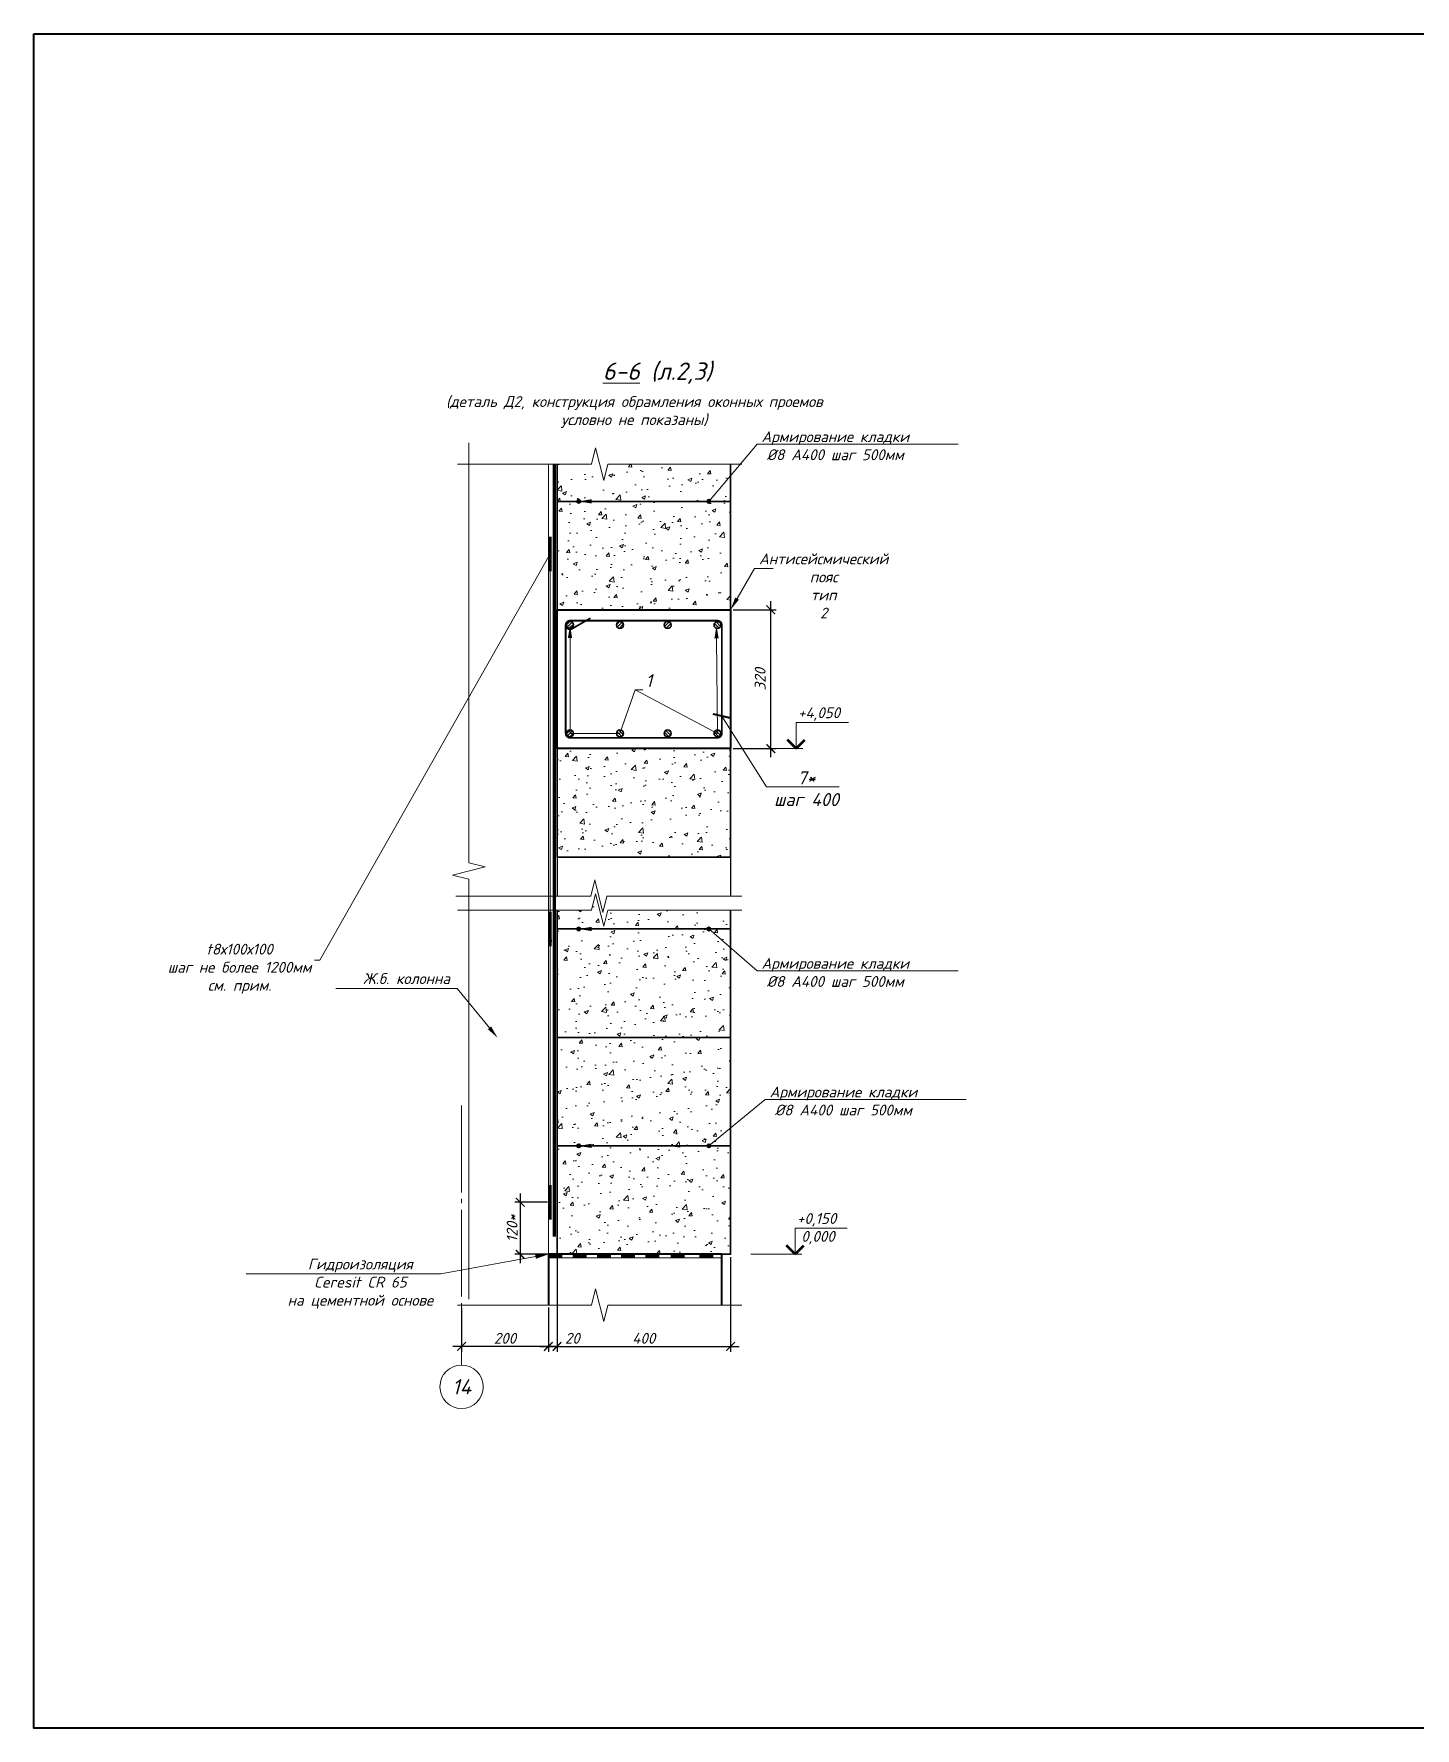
# Model space of a CAD drawing. Header units: millimetres. Extents: x -69292 to 68568, y 17750 to 120236.
# Drawn here: x 13723 to 16907, y 23614 to 27520 of the extents above; entities that cross this region are included whole.
import ezdxf
from ezdxf import colors
from ezdxf.entities.mleader import LeaderData, LeaderLine
from ezdxf.enums import TextEntityAlignment as Align
from ezdxf.math import Vec2, Vec3

# ---------------------------------------------------------------- set-up
doc = ezdxf.new("R2010")
doc.units = ezdxf.units.MM
doc.header["$PDMODE"] = 3
doc.linetypes.add('GOST2.303 5', pattern=[24, 20, -1.5, 1, -1.5])
doc.layers.get('0').update_dxf_attribs({"lineweight": 5})
doc.layers.get('Defpoints').update_dxf_attribs({"lineweight": 0})
for name, color, linetype, lineweight in [('#Dimensions', 7, 'Continuous', 9), ('#Арматура', 152, 'Continuous', 30), ('#Бетон вид', 22, 'Continuous', 18), ('#Бетон разрез', 22, 'Continuous', 40), ('#Выноски', 7, 'Continuous', 15), ('#Газобетон', 152, 'Continuous', 35), ('#Оси', 7, 'Continuous', 9), ('#разм', 7, 'Continuous', 9), ('A-okno', 7, 'Continuous', 0), ('k_ Каркасы', 66, 'Continuous', 0), ('k_ Размеры', 7, 'Continuous', 15)]:
    doc.layers.add(name, color=color, linetype=linetype, lineweight=lineweight)
doc.layers.add('#Hatch', color=7, linetype='Continuous', lineweight=5, true_color=0x525252)
doc.styles.add('GOST 2.304', font='isocpeui.ttf')
doc.styles.add('STEP PR', font='isocpeui.ttf')
doc.dimstyles.new('SPDS', dxfattribs={"dimscale": 10, "dimtxt": 2.5, "dimasz": 2, "dimexe": 1.25, "dimexo": 0.625, "dimtad": 1, "dimdec": 0, "dimrnd": 0.001, "dimtxsty": 'STEP PR', "dimblk": 'ARCHTICK', "dimcen": 2.5, "dimdle": 2, "dimclrd": 256, "dimclre": 256, "dimclrt": 7, "dimadec": 0, "dimazin": 2, "dimtfac": 0.75, "dimtdec": 0, "dimtmove": 1, "dimatfit": 3, "dimfxl": 1, "dimtolj": 1, "dimarcsym": 1})

# ---------------------------------------------------------------- blocks, each defined once
blk = doc.blocks.new('*U289')
at = {"color": 0, "linetype": 'ByBlock', "lineweight": -2}
for p, q in [((10.37, 0), (10.68, 1.25)), ((10.68, 1.25), (11.3, -1.25)), ((10.37, 0), (0, 0)), ((11.3, -1.25), (11.62, 0)), ((21.98, 0), (11.62, 0))]:
    blk.add_line(p, q, dxfattribs=at)
blk = doc.blocks.new('*U288')
at = {"color": 0, "linetype": 'ByBlock', "lineweight": -2}
for p, q in [((10.31, 0), (10.62, 1.25)), ((10.62, 1.25), (11.24, -1.25)), ((10.31, 0), (0, 0)), ((11.24, -1.25), (11.56, 0)), ((21.86, 0), (11.56, 0))]:
    blk.add_line(p, q, dxfattribs=at)
blk = doc.blocks.new('*U287')
at = {"color": 0, "linetype": 'ByBlock', "lineweight": -2}
for p, q in [((10.31, 0), (10.62, 1.25)), ((10.62, 1.25), (11.24, -1.25)), ((10.31, 0), (0, 0)), ((11.24, -1.25), (11.56, 0)), ((21.86, 0), (11.56, 0))]:
    blk.add_line(p, q, dxfattribs=at)
blk = doc.blocks.new('*U286')
at = {"color": 0, "linetype": 'ByBlock', "lineweight": -2}
for p, q in [((32.28, 0), (32.59, 1.25)), ((32.59, 1.25), (33.22, -1.25)), ((32.28, 0), (0, 0)), ((33.22, -1.25), (33.53, 0)), ((65.81, 0), (33.53, 0))]:
    blk.add_line(p, q, dxfattribs=at)
blk = doc.blocks.new('*U133')
at = {"layer": '#разм', "ltscale": 100, "elevation": 0}
for points in [[(4577173, -920400), (4578375, -920400)], [(4577173, -921000), (4577173, -920400)], [(4576150, -921000), (4577323, -921000)]]:
    blk.add_lwpolyline(points, dxfattribs=at)
at = {"layer": 'A-okno', "color": 0, "lineweight": 50, "ltscale": 100, "elevation": 0}
for points in [[(4577173, -921000), (4576973, -920800)], [(4577173, -921000), (4577373, -920800)]]:
    blk.add_lwpolyline(points, dxfattribs=at)
at = {"layer": '#разм', "style": 'STEP PR'}
for tag, p in [('ОТМЕТКА', (4577216, -920299)), ('ПРИМЕЧАНИЕ', (4577314, -920711))]:
    blk.add_attdef(tag, p, '', height=250, dxfattribs=at)
blk = doc.blocks.new('_ArchTick')
at = {"color": 0, "linetype": 'ByBlock', "const_width": 0.15}
blk.add_lwpolyline([(-0.5, -0.5), (0.5, 0.5)], dxfattribs=at)
blk = doc.blocks.new('*D176')
at = {"layer": 'Defpoints', "color": 0, "transparency": 16777216}
for p in [(14912.7, 24826.6), (14843.9, 24706.6), (14916.7, 24706.6)]:
    blk.add_point(p, dxfattribs=at)
at = {"layer": 'k_ Размеры', "lineweight": -2, "transparency": 16777216}
for p, q in [((14843.9, 24846.6), (14843.9, 24686.6)), ((14906.4, 24826.6), (14831.4, 24826.6)), ((14910.4, 24706.6), (14831.4, 24706.6))]:
    blk.add_line(p, q, dxfattribs=at)
at = {"layer": 'k_ Размеры', "lineweight": -2, "transparency": 16777216, "xscale": 20, "yscale": 20, "zscale": 20}
for p, rotation in [((14843.9, 24826.6), 90), ((14843.9, 24706.6), 270)]:
    blk.add_blockref('_ArchTick', p, dxfattribs=dict(at, rotation=rotation))
at = {"layer": 'k_ Размеры', "color": 7, "transparency": 16777216, "insert": (14825.2, 24766.6), "char_height": 25, "attachment_point": 5, "rotation": 90, "style": 'STEP PR'}
blk.add_mtext('\\A1;120*', dxfattribs=at)
blk = doc.blocks.new('*D174')
at = {"layer": 'Defpoints', "color": 0, "transparency": 16777216}
for p in [(14928.7, 24706.6), (14908.7, 24590.5), (14928.7, 24494.3)]:
    blk.add_point(p, dxfattribs=at)
at = {"layer": 'k_ Размеры', "lineweight": -2, "transparency": 16777216}
for p, q in [((14928.7, 24700.3), (14928.7, 24481.8)), ((14908.7, 24584.3), (14908.7, 24481.8)), ((14888.7, 24494.3), (14948.7, 24494.3))]:
    blk.add_line(p, q, dxfattribs=at)
at = {"layer": 'k_ Размеры', "lineweight": -2, "transparency": 16777216, "xscale": 20, "yscale": 20, "zscale": 20, "rotation": 180}
blk.add_blockref('_ArchTick', (14908.7, 24494.3), dxfattribs=at)
at = {"layer": 'k_ Размеры', "lineweight": -2, "transparency": 16777216, "xscale": 20, "yscale": 20, "zscale": 20}
blk.add_blockref('_ArchTick', (14928.7, 24494.3), dxfattribs=at)
at = {"layer": 'k_ Размеры', "color": 7, "transparency": 16777216, "insert": (14964, 24513.1), "char_height": 25, "attachment_point": 5, "style": 'STEP PR'}
blk.add_mtext('\\A1;20', dxfattribs=at)
blk = doc.blocks.new('*D175')
at = {"layer": 'Defpoints', "color": 0, "transparency": 16777216}
for p in [(14928.7, 24706.6), (15328.7, 24706.6), (15328.7, 24494.3)]:
    blk.add_point(p, dxfattribs=at)
at = {"layer": 'k_ Размеры', "lineweight": -2, "transparency": 16777216}
for p, q in [((14928.7, 24700.3), (14928.7, 24481.8)), ((15328.7, 24700.3), (15328.7, 24481.8)), ((14908.7, 24494.3), (15348.7, 24494.3))]:
    blk.add_line(p, q, dxfattribs=at)
at = {"layer": 'k_ Размеры', "lineweight": -2, "transparency": 16777216, "xscale": 20, "yscale": 20, "zscale": 20, "rotation": 180}
blk.add_blockref('_ArchTick', (14928.7, 24494.3), dxfattribs=at)
at = {"layer": 'k_ Размеры', "lineweight": -2, "transparency": 16777216, "xscale": 20, "yscale": 20, "zscale": 20}
blk.add_blockref('_ArchTick', (15328.7, 24494.3), dxfattribs=at)
at = {"layer": 'k_ Размеры', "color": 7, "transparency": 16777216, "insert": (15128.7, 24513.1), "char_height": 25, "attachment_point": 5, "style": 'STEP PR'}
blk.add_mtext('\\A1;400', dxfattribs=at)
blk = doc.blocks.new('Г.б.250х400')
at = {"layer": '#Hatch'}
h = blk.add_hatch(dxfattribs=at)
h.set_pattern_fill('AR-CONC', color=256, scale=0.5)
h.paths.add_polyline_path([(400, 250), (0, 250), (0, 0), (400, 0)])
at = {"layer": '#Газобетон'}
blk.add_lwpolyline([(0, 0), (400, 0), (400, 250), (0, 250)], close=True, dxfattribs=at)
blk = doc.blocks.new('*U9')
at = {"layer": '#Арматура', "lineweight": 0}
h = blk.add_hatch(dxfattribs=at)
h.set_pattern_fill('ANSI31', scale=0.8)
edge = h.paths.add_edge_path()
edge.add_arc((0, 4), 4, 0, 360)
blk.add_circle((0, 4), 4)
blk = doc.blocks.new('*U6')
at = {"layer": '#Арматура', "lineweight": 0}
h = blk.add_hatch(dxfattribs=at)
h.set_pattern_fill('ANSI31', scale=1.6)
edge = h.paths.add_edge_path()
edge.add_arc((0, 8), 8, 0, 360)
blk.add_circle((0, 8), 8)
blk = doc.blocks.new('*U285')
at = {"color": 0, "linetype": 'ByBlock', "lineweight": -2}
for p, q in [((10.31, 0), (10.62, 1.25)), ((10.62, 1.25), (11.24, -1.25)), ((10.31, 0), (0, 0)), ((11.24, -1.25), (11.56, 0)), ((21.86, 0), (11.56, 0))]:
    blk.add_line(p, q, dxfattribs=at)
blk = doc.blocks.new('*D177')
at = {"layer": '#Dimensions', "lineweight": -2, "transparency": 16777216}
for p, q in [((15421.6, 25852.4), (15421.6, 26212.4)), ((15334.9, 26192.4), (15434.1, 26192.4)), ((15334.9, 25872.4), (15434.1, 25872.4))]:
    blk.add_line(p, q, dxfattribs=at)
at = {"layer": 'Defpoints', "color": 0, "transparency": 16777216}
for p in [(15328.7, 26192.4), (15421.6, 26192.4), (15328.7, 25872.4)]:
    blk.add_point(p, dxfattribs=at)
at = {"layer": '#Dimensions', "lineweight": -2, "transparency": 16777216, "xscale": 20, "yscale": 20, "zscale": 20}
for p, rotation in [((15421.6, 26192.4), 90), ((15421.6, 25872.4), 270)]:
    blk.add_blockref('_ArchTick', p, dxfattribs=dict(at, rotation=rotation))
at = {"layer": '#Dimensions', "transparency": 16777216, "insert": (15397.1, 26032.4), "char_height": 25, "attachment_point": 5, "rotation": 90, "style": 'STEP PR'}
blk.add_mtext('\\A1;320', dxfattribs=at)
blk = doc.blocks.new('*U16')
at = {"layer": '#разм', "ltscale": 100, "elevation": 0}
for points in [[(4577173, -920400), (4578375, -920400)], [(4577173, -921000), (4577173, -920400)], [(4575899, -921000), (4577323, -921000)]]:
    blk.add_lwpolyline(points, dxfattribs=at)
at = {"layer": 'A-okno', "color": 0, "lineweight": 50, "ltscale": 100, "elevation": 0}
for points in [[(4577173, -921000), (4576973, -920800)], [(4577173, -921000), (4577373, -920800)]]:
    blk.add_lwpolyline(points, dxfattribs=at)
at = {"layer": '#разм', "style": 'STEP PR'}
for tag, p in [('ОТМЕТКА', (4577216, -920299)), ('ПРИМЕЧАНИЕ', (4577314, -920711))]:
    blk.add_attdef(tag, p, '', height=250, dxfattribs=at)
blk = doc.blocks.new('*D290')
at = {"layer": 'Defpoints', "color": 0, "transparency": 16777216}
for p in [(14708.7, 24589.4), (14908.7, 24590.5), (14708.7, 24494.3)]:
    blk.add_point(p, dxfattribs=at)
at = {"layer": 'k_ Размеры', "lineweight": -2, "transparency": 16777216}
for p, q in [((14708.7, 24583.1), (14708.7, 24481.8)), ((14908.7, 24584.3), (14908.7, 24481.8)), ((14928.7, 24494.3), (14688.7, 24494.3))]:
    blk.add_line(p, q, dxfattribs=at)
at = {"layer": 'k_ Размеры', "lineweight": -2, "transparency": 16777216, "xscale": 20, "yscale": 20, "zscale": 20, "rotation": 180}
blk.add_blockref('_ArchTick', (14708.7, 24494.3), dxfattribs=at)
at = {"layer": 'k_ Размеры', "lineweight": -2, "transparency": 16777216, "xscale": 20, "yscale": 20, "zscale": 20}
blk.add_blockref('_ArchTick', (14908.7, 24494.3), dxfattribs=at)
at = {"layer": 'k_ Размеры', "color": 7, "transparency": 16777216, "insert": (14808.7, 24513.1), "char_height": 25, "attachment_point": 5, "style": 'STEP PR'}
blk.add_mtext('\\A1;200', dxfattribs=at)

msp = doc.modelspace()

# ---------------------------------------------------------------- hatches: boundary and pattern name
at = {"layer": '#Hatch'}
h = msp.add_hatch(dxfattribs=at)
h.set_pattern_fill('AR-CONC', color=256, scale=0.5)
h.set_pattern_definition([(50, (14928.694, 26442.44), (91.092, -7.97), [9.525, -104.775]), (355, (14928.69, 26442.44), (-17.622, 95.528), [7.62, -83.82]), (100.451, (14936.285, 26441.78), (73.47, 87.559), [8.095, -89.045]), (46.184, (14928.69, 26467.84), (135.54, -21.02), [14.287, -157.162]), (96.636, (14939.99, 26466.09), (118.7, 123.713), [12.143, -133.568]), (351.184, (14928.7, 26467.84), (118.7, 123.713), [11.43, -125.73]), (21, (14941.394, 26461.49), (75.807, -51.133), [9.525, -104.775]), (326, (14941.39, 26461.49), (30.9, 92.094), [7.62, -83.82]), (71.451, (14947.71, 26457.23), (106.708, 40.961), [8.095, -89.045]), (37.5, (14928.694, 26442.44), (1.5443, 42.2775), [0, -82.804, 0, -85.09, 0, -84.1375]), (7.5, (14928.694, 26442.44), (33.41, 50.0903), [0, -48.514, 0, -80.899, 0, -32.0675]), (327.5, (14900.373, 26442.44), (67.7953, -2.8644), [0, -31.75, 0, -99.06, 0, -131.445]), (317.5, (14887.67, 26442.44), (74.0646, 12.713), [0, -41.275, 0, -65.786, 0, -93.345])])
h.paths.add_polyline_path([(15065.4, 26493), (15056.7, 26528), (14928.7, 26528), (14928.7, 26442.4), (15328.7, 26442.4), (15328.7, 26528), (15147.4, 26528), (15138.1, 26490.5), (15119.3, 26565.5), (15109.9, 26528), (15075.4, 26528)])
h = msp.add_hatch(dxfattribs=at)
h.set_pattern_fill('AR-CONC', color=256, scale=0.5)
h.paths.add_polyline_path([(15045.7, 25500.3), (15036.4, 25462.8), (15017.6, 25537.8), (15008.2, 25500.3), (14928.7, 25500.3), (14928.7, 25456.6), (14974.7, 25456.6, -1), (14982.7, 25456.6), (15274.7, 25456.6, -1), (15282.7, 25456.6), (15328.7, 25456.6), (15328.7, 25500.3)])
at = {"linetype": 'Continuous'}
for points in [[(14908.8, 24706.6), (14908.8, 24698.6), (14940.8, 24698.6), (14940.8, 24706.6)], [(14964.8, 24706.6), (14964.8, 24698.6), (14996.8, 24698.6), (14996.8, 24706.6)], [(15020.8, 24706.6), (15020.8, 24698.6), (15052.8, 24698.6), (15052.8, 24706.6)], [(15076.2, 24706.6), (15076.2, 24698.6), (15108.2, 24698.6), (15108.2, 24706.6)], [(15132.7, 24706.6), (15132.7, 24698.6), (15164.7, 24698.6), (15164.7, 24706.6)], [(15190.8, 24706.6), (15190.8, 24698.6), (15222.8, 24698.6), (15222.8, 24706.6)], [(15257, 24706.6), (15257, 24698.6), (15289, 24698.6), (15289, 24706.6)]]:
    msp.add_hatch(color=256, dxfattribs=at).paths.add_polyline_path(points, flags=0)

# ---------------------------------------------------------------- linework, layer by layer
at = {"layer": '#Арматура', "const_width": 8}
for points in [[(14922.7, 24747.6), (14922.7, 26528)], [(14912.7, 26281.2), (14912.7, 26361.2)], [(14912.7, 25416.6), (14912.7, 25496.6)], [(14912.7, 24786.6), (14912.7, 24866.6)]]:
    msp.add_lwpolyline(points, dxfattribs=at)
at = {"layer": '#Бетон вид'}
msp.add_lwpolyline([(14908.7, 24638.5), (14908.7, 26528)], dxfattribs=at)
at = {"layer": '#Бетон разрез'}
msp.add_lwpolyline([(14928.7, 26192.4), (15328.7, 26192.4), (15328.7, 25872.4), (14928.7, 25872.4)], close=True, dxfattribs=at)
msp.add_lwpolyline([(15308.7, 24589.4), (15308.7, 24706.6), (14908.7, 24706.6), (14908.7, 24589.4)], dxfattribs=at)
at = {"layer": '#Газобетон'}
for points in [[(14928.7, 26528), (14928.7, 26442.4), (15328.7, 26442.4), (15328.7, 26528)], [(14928.7, 25500.3), (14928.7, 25456.6), (15328.7, 25456.6), (15328.7, 25500.3)]]:
    msp.add_lwpolyline(points, dxfattribs=at)
at = {"layer": '#Газобетон', "lineweight": 25}
for points in [[(14928.7, 25872.4), (14928.7, 25532.5)], [(15328.7, 25872.4), (15328.7, 25532.5)]]:
    msp.add_lwpolyline(points, dxfattribs=at)
at = {"layer": '#Оси', "linetype": 'GOST2.303 5', "ltscale": 10}
msp.add_lwpolyline([(14708.7, 25049.4), (14708.7, 24451.3)], dxfattribs=at)
at = {"layer": '#Оси', "linetype": 'Continuous', "ltscale": 100}
msp.add_circle((14708.7, 24401.3), 50, dxfattribs=at)
at = {"color": 3, "lineweight": 40}
msp.add_lwpolyline([(13722.6, 27520.1), (24318.1, 27520.1), (24318.1, 23614.4), (13722.6, 23614.4)], close=True, dxfattribs=at)
at = {"linetype": 'Continuous'}
for points in [[(14908.7, 24706.6), (15308.7, 24706.6)], [(14908.7, 24698.6), (15308.7, 24698.6)]]:
    msp.add_lwpolyline(points, dxfattribs=at)
at = {"layer": 'k_ Каркасы', "const_width": 4}
msp.add_lwpolyline([(14948.7, 26157.4), (14948.7, 25907.4, 0.414214), (14958.7, 25897.4), (15298.7, 25897.4, 0.414214), (15308.7, 25907.4), (15308.7, 26157.4, 0.414214), (15298.7, 26167.4), (14958.7, 26167.4, 0.414214), (14948.7, 26157.4, 0.414214), (14958.7, 26147.4, 0.098491), (14962.5, 26148.2), (15005.8, 26173.2)], format="xyb", dxfattribs=at)

# ---------------------------------------------------------------- block references
at = {"layer": '#Dimensions', "xscale": 0.1, "yscale": 0.1, "zscale": 0.1}
for name, p, values in [('*U16', (-442237.1, 117972.5, 0), {'ОТМЕТКА': '+4,050'}), ('*U133', (-442239.5, 116806.6, 0), {'ОТМЕТКА': '+0,150', 'ПРИМЕЧАНИЕ': '0,000'})]:
    msp.add_blockref(name, p, dxfattribs=at).add_auto_attribs(values)
at = {"layer": '#Арматура', "xscale": -1}
for name, p in [('*U9', (14978.7, 26438.4)), ('*U9', (15278.7, 26438.4)), ('*U6', (15298.7, 26149.4)), ('*U6', (15298.7, 25899.4)), ('*U9', (14978.7, 25452.6)), ('*U9', (15278.7, 25452.6)), ('*U9', (14978.7, 24952.6)), ('*U9', (15278.7, 24952.6))]:
    msp.add_blockref(name, p, dxfattribs=at)
at = {"layer": '#Арматура'}
for p in [(14958.7, 26149.4), (15073.7, 26149.4), (15183.7, 26149.4), (14958.7, 25899.4)]:
    msp.add_blockref('*U6', p, dxfattribs=at)
at = {"layer": '#Арматура', "xscale": -1, "rotation": 180}
for p in [(15073.7, 25915.4), (15183.7, 25915.4)]:
    msp.add_blockref('*U6', p, dxfattribs=at)
at = {"xscale": -30, "yscale": -30, "zscale": -30}
for name, p in [('*U285', (15354.9, 26528)), ('*U289', (15354.9, 25532.5)), ('*U288', (15354.9, 25500.3)), ('*U287', (15354.9, 24589.4))]:
    msp.add_blockref(name, p, dxfattribs=at)
for p in [(14928.7, 26192.4), (14928.7, 25622.4), (14928.7, 25206.6), (14928.7, 24956.6), (14928.7, 24706.6)]:
    msp.add_blockref('Г.б.250х400', p)
at = {"layer": 'k_ Размеры', "xscale": -30, "yscale": -30, "zscale": -30, "rotation": 90}
msp.add_blockref('*U286', (14725.3, 26577.5), dxfattribs=at)

# ---------------------------------------------------------------- texts
at = {"layer": '#Dimensions', "style": 'STEP PR'}
msp.add_text('%%U6-6%%U (л.2,3)', height=40, dxfattribs=at).set_placement((15160.2, 26722.5), align=Align.CENTER)
at = {"layer": '#Оси', "linetype": 'Continuous', "ltscale": 100, "style": 'GOST 2.304'}
msp.add_text('14', height=35, dxfattribs=at).set_placement((14708.7, 24401.3), align=Align.MIDDLE_CENTER)

# ---------------------------------------------------------------- dimensions: what is measured, and where the dimension line sits
at = {"layer": '#Dimensions'}
dim = msp.add_linear_dim(base=(15421.6, 26192.4), p1=(15328.7, 25872.4), p2=(15328.7, 26192.4), angle=90, dimstyle='SPDS', override={"dimgap": 1.2, "dimrnd": 5, "dimblk1": 'ArchTick', "dimblk2": 'ArchTick', "dimsah": 1, "dimclrt": 256}, dxfattribs=at)
dim.commit()
dim.dimension.update_dxf_attribs({"geometry": '*D177', "text_midpoint": (15397.1, 26032.4)})
at = {"layer": 'k_ Размеры'}
dim = msp.add_linear_dim(base=(14843.9, 24706.6), p1=(14912.7, 24826.6), p2=(14916.7, 24706.6), angle=90, text='<>*', dimstyle='SPDS', dxfattribs=at)
dim.commit()
dim.dimension.update_dxf_attribs({"geometry": '*D176', "text_midpoint": (14825.2, 24766.6)})
dim = msp.add_linear_dim(base=(14928.7, 24494.3), p1=(14908.7, 24590.5), p2=(14928.7, 24706.6), dimstyle='SPDS', dxfattribs=at)
dim.commit()
dim.dimension.update_dxf_attribs({"geometry": '*D174', "text_midpoint": (14964, 24494.3), "dimtype": 160})
for base, p1, p2, picture, middle in [((15328.7, 24494.3), (14928.7, 24706.6), (15328.7, 24706.6), '*D175', (15128.7, 24513.1)), ((14708.7, 24494.3), (14908.7, 24590.5), (14708.7, 24589.4), '*D290', (14808.7, 24513.1))]:
    dim = msp.add_linear_dim(base=base, p1=p1, p2=p2, dimstyle='SPDS', dxfattribs=at)
    dim.commit()
    dim.dimension.update_dxf_attribs({"geometry": picture, "text_midpoint": middle})

# ---------------------------------------------------------------- leaders
at = {"layer": '#Выноски'}
ml = msp.add_multileader_mtext('Standard', dxfattribs=at)
ml.set_content('{\\H0.83333x;Армирование кладки  \\P%%C8 А400 шаг 500мм\\P\\A1;\\H1.2x;       }', color=256, style='STEP PR')
ml.set_leader_properties(color=256, linetype='ByLayer', lineweight=-1)
ml.build(insert=Vec2(0, 0))
ml.multileader.update_dxf_attribs({"text_left_attachment_type": 6, "text_right_attachment_type": 6, "dogleg_length": 0, "arrow_head_size": 30, "scale": 0.1})
ctx = ml.context
ctx.base_point, ctx.scale, ctx.char_height, ctx.arrow_head_size, ctx.landing_gap_size, ctx.plane_origin = Vec3(15390.1, 26574), 0.1, 30, 30, 12.5, Vec3(17891.1, 24843.5)
ctx.left_attachment, ctx.right_attachment, ctx.text_align_type = 6, 6, 1
notes = []
notes.append((ctx, [(0, (1, 1, 0), (15390.1, 26574), (1, 0), 0, [(0, [(14978.7, 26442.4), (15278.7, 26442.4)], 0, [])])]))
ctx.mtext.insert, ctx.mtext.rotation, ctx.mtext.alignment, ctx.mtext.flow_direction = Vec3(15570.2, 26604), 6.283185, 2, 5
ml = msp.add_multileader_mtext('Standard', dxfattribs=at)
ml.set_content('{\\H0.83333x;t8х100х100\\Pшаг\\A1; не более 1200мм  \\A0; \\Pсм.\\A1; прим.\\H1.2x;            }', color=256, style='STEP PR')
ml.set_leader_properties(color=256, linetype='ByLayer', lineweight=-1)
ml.build(insert=Vec2(0, 0))
ml.multileader.update_dxf_attribs({"text_left_attachment_type": 6, "text_right_attachment_type": 6, "dogleg_length": 0, "arrow_head_size": 30, "scale": 0.1})
ctx = ml.context
ctx.base_point, ctx.scale, ctx.char_height, ctx.arrow_head_size, ctx.landing_gap_size, ctx.plane_origin = Vec3(14011.9, 25385.1), 0.1, 30, 30, 12.5, Vec3(16829.6, 24955.4)
ctx.left_attachment, ctx.right_attachment, ctx.text_align_type = 6, 6, 1
notes.append((ctx, [(1, (1, 1, 0), (14381.9, 25385.1), (-1, 0), 0, [(1, [(14912.7, 25456.6), (14912.7, 24826.6), (14912.7, 26321.2)], 0, [])])]))
ctx.mtext.insert, ctx.mtext.rotation, ctx.mtext.width, ctx.mtext.defined_height, ctx.mtext.alignment, ctx.mtext.flow_direction = Vec3(14196.9, 25422.6), 6.283185, 1.137e-13, 105.4, 2, 5
ml = msp.add_multileader_mtext('Standard', dxfattribs=at)
ml.set_content('{\\H0.83333x;Aнтисейсмический\\P\\pxqc;пояс\\A1; тип 2   \\H1.2x;          }', color=256, style='STEP PR')
ml.set_leader_properties(color=256, linetype='ByLayer', lineweight=-1)
ml.build(insert=Vec2(0, 0))
ml.multileader.update_dxf_attribs({"text_left_attachment_type": 6, "text_right_attachment_type": 6, "dogleg_length": 0, "arrow_head_size": 30, "scale": 0.1})
ctx = ml.context
ctx.base_point, ctx.scale, ctx.char_height, ctx.arrow_head_size, ctx.landing_gap_size, ctx.plane_origin = Vec3(15384, 26287.4), 0.1, 30, 30, 12.5, Vec3(18083.9, 24945)
ctx.left_attachment, ctx.right_attachment, ctx.text_align_type = 6, 6, 1
notes.append((ctx, [(0, (1, 1, 0), (15384, 26287.4), (1, 0), 0, [(1, [(15328.7, 26192.4)], 0, [])])]))
ctx.mtext.insert, ctx.mtext.rotation, ctx.mtext.width, ctx.mtext.defined_height, ctx.mtext.alignment, ctx.mtext.flow_direction = Vec3(15543.5, 26322.4), 6.283185, 304.221, 104, 2, 5
ml = msp.add_multileader_mtext('Standard', dxfattribs=at)
ml.set_content('\\A1; 1           ', color=256, style='STEP PR')
ml.set_leader_properties(color=256, linetype='ByLayer', lineweight=-1)
ml.build(insert=Vec2(0, 0))
ml.multileader.update_dxf_attribs({"text_left_attachment_type": 6, "text_right_attachment_type": 6, "dogleg_length": 0, "arrow_head_size": 30, "scale": 0.1})
ctx = ml.context
ctx.base_point, ctx.scale, ctx.char_height, ctx.arrow_head_size, ctx.landing_gap_size, ctx.plane_origin = Vec3(15108.8, 26008), 0.1, 30, 30, 12.5, Vec3(18179.8, 24899.4)
ctx.left_attachment, ctx.right_attachment, ctx.text_align_type = 6, 6, 1
notes.append((ctx, [(0, (1, 1, 0), (15108.8, 26008), (1, 0), 0, [(3, [(15296.3, 26156.3), (15298.7, 25907.4)], 0, []), (4, [(14958.7, 26157.4), (14958.7, 25907.4), (15073.7, 25907.4)], 0, [])])]))
ctx.mtext.insert, ctx.mtext.rotation, ctx.mtext.width, ctx.mtext.defined_height, ctx.mtext.alignment, ctx.mtext.flow_direction = Vec3(15140.6, 26044), 6.283185, 52.203, 22.9, 2, 5
ml = msp.add_multileader_mtext('Standard', dxfattribs=at)
ml.set_content('\\A1;7*\\Pшаг 400', color=256, style='STEP PR')
ml.set_leader_properties(color=256, linetype='ByLayer', lineweight=-1)
ml.set_arrow_properties(name='ARCHTICK')
ml.build(insert=Vec2(0, 0))
ml.multileader.update_dxf_attribs({"text_left_attachment_type": 6, "text_right_attachment_type": 6, "dogleg_length": 0, "arrow_head_size": 30, "scale": 0.1})
ctx = ml.context
ctx.base_point, ctx.scale, ctx.char_height, ctx.arrow_head_size, ctx.landing_gap_size, ctx.plane_origin = Vec3(15411.8, 25784), 0.1, 30, 30, 12.5, Vec3(15973.4, 25208.6)
ctx.left_attachment, ctx.right_attachment, ctx.text_align_type = 6, 6, 1
notes.append((ctx, [(0, (1, 1, 0), (15411.8, 25784), (1, 0), 0, [(1, [(15308.7, 25947.6)], 0, [])])]))
ctx.mtext.insert, ctx.mtext.rotation, ctx.mtext.alignment, ctx.mtext.flow_direction = Vec3(15503.8, 25820), 6.283185, 2, 5
ml = msp.add_multileader_mtext('Standard', dxfattribs=at)
ml.set_content('{\\H0.83333x;Армирование кладки  \\P%%C8 А400 шаг 500мм\\P\\A1;\\H1.2x;       }', color=256, style='STEP PR')
ml.set_leader_properties(color=256, linetype='ByLayer', lineweight=-1)
ml.build(insert=Vec2(0, 0))
ml.multileader.update_dxf_attribs({"text_left_attachment_type": 6, "text_right_attachment_type": 6, "dogleg_length": 0, "arrow_head_size": 30, "scale": 0.1})
ctx = ml.context
ctx.base_point, ctx.scale, ctx.char_height, ctx.arrow_head_size, ctx.landing_gap_size, ctx.plane_origin = Vec3(15390.1, 25359.8), 0.1, 30, 30, 12.5, Vec3(17891.1, 23947.7)
ctx.left_attachment, ctx.right_attachment, ctx.text_align_type = 6, 6, 1
notes.append((ctx, [(0, (1, 1, 0), (15390.1, 25359.8), (1, 0), 0, [(0, [(14978.7, 25456.6), (15278.7, 25456.6)], 0, [])])]))
ctx.mtext.insert, ctx.mtext.rotation, ctx.mtext.alignment, ctx.mtext.flow_direction = Vec3(15570.2, 25389.8), 6.283185, 2, 5
ml = msp.add_multileader_mtext('Standard', dxfattribs=at)
ml.set_content('{\\H0.83333x;Ж.б. колонна}', color=256, style='STEP PR')
ml.set_leader_properties(color=256, linetype='ByLayer', lineweight=-1)
ml.build(insert=Vec2(0, 0))
ml.multileader.update_dxf_attribs({"text_left_attachment_type": 6, "text_right_attachment_type": 6, "dogleg_length": 0, "arrow_head_size": 30, "scale": 0.1})
ctx = ml.context
ctx.base_point, ctx.scale, ctx.char_height, ctx.arrow_head_size, ctx.landing_gap_size, ctx.plane_origin = Vec3(14465, 25319.7), 0.1, 30, 30, 12.5, Vec3(16969, 23644)
ctx.left_attachment, ctx.right_attachment, ctx.text_align_type = 6, 6, 1
notes.append((ctx, [(1, (1, 1, 0), (14698.4, 25319.7), (-1, 0), 0, [(0, [(14791.9, 25205.6)], 0, [])])]))
ctx.mtext.insert, ctx.mtext.rotation, ctx.mtext.alignment, ctx.mtext.flow_direction = Vec3(14581.7, 25354.7), 6.283185, 2, 5
ml = msp.add_multileader_mtext('Standard', dxfattribs=at)
ml.set_content('{\\H0.83333x;Армирование кладки  \\P%%C8 А400 шаг 500мм\\P\\A1;\\H1.2x;       }', color=256, style='STEP PR')
ml.set_leader_properties(color=256, linetype='ByLayer', lineweight=-1)
ml.build(insert=Vec2(0, 0))
ml.multileader.update_dxf_attribs({"text_left_attachment_type": 6, "text_right_attachment_type": 6, "dogleg_length": 0, "arrow_head_size": 30, "scale": 0.1})
ctx = ml.context
ctx.base_point, ctx.scale, ctx.char_height, ctx.arrow_head_size, ctx.landing_gap_size, ctx.plane_origin = Vec3(15408.9, 25063.4), 0.1, 30, 30, 12.5, Vec3(17891.1, 23447.7)
ctx.left_attachment, ctx.right_attachment, ctx.text_align_type = 6, 6, 1
notes.append((ctx, [(0, (1, 1, 0), (15408.9, 25063.4), (1, 0), 0, [(0, [(14978.7, 24956.6), (15278.7, 24956.6)], 0, [])])]))
ctx.mtext.insert, ctx.mtext.rotation, ctx.mtext.alignment, ctx.mtext.flow_direction = Vec3(15589, 25093.4), 6.283185, 2, 5
ml = msp.add_multileader_mtext('Standard', dxfattribs=at)
ml.set_content('{\\H0.83333x;Гидроизоляция\\P\\pq*;Ceresit CR 65\\Pна цементной основе}', color=256, style='STEP PR')
ml.set_leader_properties(color=256, linetype='ByLayer', lineweight=-1)
ml.build(insert=Vec2(0, 0))
ml.multileader.update_dxf_attribs({"text_left_attachment_type": 6, "text_right_attachment_type": 6, "dogleg_length": 0, "arrow_head_size": 30, "scale": 0.1})
ctx = ml.context
ctx.base_point, ctx.scale, ctx.char_height, ctx.arrow_head_size, ctx.landing_gap_size, ctx.plane_origin = Vec3(14289.1, 24661.6), 0.1, 30, 30, 12.5, Vec3(17065.5, 23140.6)
ctx.left_attachment, ctx.right_attachment, ctx.text_align_type = 6, 6, 1
notes.append((ctx, [(1, (1, 1, 0), (14661.2, 24661.6), (-1, 0), 0, [(0, [(14908.7, 24706.6)], 0, [])])]))
ctx.mtext.insert, ctx.mtext.rotation, ctx.mtext.alignment, ctx.mtext.flow_direction = Vec3(14475.2, 24696.6), 6.283185, 2, 5
for ctx, leaders in notes:
    for number, flags, end, landing, length, lines in leaders:
        leader = LeaderData()
        leader.index, (leader.has_last_leader_line, leader.has_dogleg_vector, leader.attachment_direction) = number, flags
        leader.last_leader_point, leader.dogleg_vector, leader.dogleg_length = Vec3(end), Vec3(landing), length
        for number, points, colour, breaks in lines:
            line = LeaderLine()
            line.index, line.vertices, line.color, line.breaks = number, Vec3.list(points), colors.encode_raw_color(colour), breaks
            leader.lines.append(line)
        ctx.leaders.append(leader)

# ---------------------------------------------------------------- next in the draw order: texts
at = {"layer": '#Выноски', "insert": (15107, 26685), "char_height": 25, "width": 870.025, "attachment_point": 2, "style": 'STEP PR', "bg_fill": 2}
msp.add_mtext('(деталь Д2, конструкция обрамления оконных проемов условно не показаны)', dxfattribs=at)

doc.saveas('drawing.dxf')
